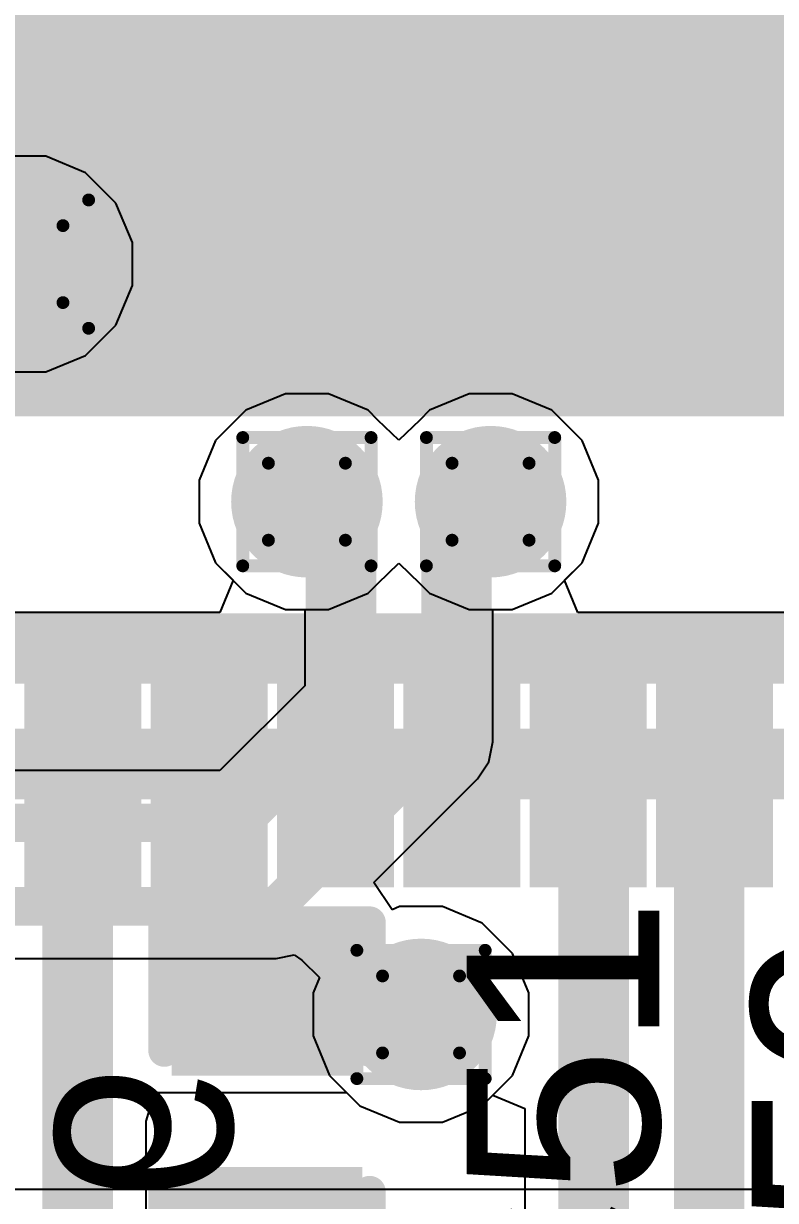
# Model space of a CAD drawing. Header units: inches. Extents: x -11 to 5433, y -4 to 5447.
# Drawn here: x 24.194 to 27.171, y 7.357 to 12.016 of the extents above; entities that cross this region are included whole.
import ezdxf

# ---------------------------------------------------------------- set-up
doc = ezdxf.new("R2010")
doc.units = ezdxf.units.IN
for name, color, linetype in [('Bottom Layer', 5, 'Continuous'), ('Bottom Overlay', 54, 'Continuous'), ('Drill Drawing', 1, 'Continuous'), ('Ground', 16, 'Continuous'), ('Power', 76, 'Continuous'), ('Top Layer', 1, 'Continuous'), ('Top Overlay', 2, 'Continuous'), ('Top Paste', 8, 'Continuous'), ('Top Solder', 216, 'Continuous'), ('Via Holes', 16, 'Continuous')]:
    doc.layers.add(name, color=color, linetype=linetype)
doc.styles.add('Arial', font='', dxfattribs={"height": 0.2})
doc.styles.get('Arial').set_extended_font_data('Arial')

# ---------------------------------------------------------------- blocks, each defined once
blk = doc.blocks.new('BL_R8812AF1_B_23')
at = {"layer": 'Bottom Overlay', "style": 'Arial', "text_generation_flag": 2}
blk.add_text('9', height=0.7, rotation=-180, dxfattribs=at).set_placement((11.5698, -2.2362))
blk = doc.blocks.new('C___0402_41')
at = {"layer": 'Top Layer'}
for points in [[(-0.6985, -0.3175), (-0.6985, 0.3175), (-0.2413, 0.3175), (-0.2413, -0.3175)], [(0.2413, -0.3175), (0.2413, 0.3175), (0.6985, 0.3175), (0.6985, -0.3175)]]:
    blk.add_hatch(color=1, dxfattribs=at).paths.add_polyline_path(points)
at = {"layer": 'Top Paste'}
for points in [[(-0.6985, -0.3175), (-0.6985, 0.3175), (-0.2413, 0.3175), (-0.2413, -0.3175)], [(0.2413, -0.3175), (0.2413, 0.3175), (0.6985, 0.3175), (0.6985, -0.3175)]]:
    blk.add_hatch(color=8, dxfattribs=at).paths.add_polyline_path(points)
at = {"layer": 'Top Solder'}
for points in [[(-0.7585, -0.3775), (-0.7585, 0.3775), (-0.1813, 0.3775), (-0.1813, -0.3775)], [(0.1813, -0.3775), (0.1813, 0.3775), (0.7585, 0.3775), (0.7585, -0.3775)]]:
    blk.add_hatch(color=216, dxfattribs=at).paths.add_polyline_path(points)
at = {"layer": 'Top Overlay'}
for points in [[(-0.7874, 0.4064, 0.127, 0.127, 0), (-0.2794, 0.4064, 0.127, 0.127, 0)], [(-0.7874, 0.4064, 0.127, 0.127, 0), (-0.7874, -0.4064, 0.127, 0.127, 0)], [(0.2794, 0.4064, 0.127, 0.127, 0), (0.7874, 0.4064, 0.127, 0.127, 0)], [(0.7874, 0.4064, 0.127, 0.127, 0), (0.7874, -0.4064, 0.127, 0.127, 0)], [(-0.7874, -0.4064, 0.127, 0.127, 0), (-0.2794, -0.4064, 0.127, 0.127, 0)], [(0.2794, -0.4064, 0.127, 0.127, 0), (0.7874, -0.4064, 0.127, 0.127, 0)]]:
    blk.add_lwpolyline(points, format="xyseb", dxfattribs=at)
for points in [[(-0.8191, 0.4064, 0.0635, 0.0635, 1), (-0.7556, 0.4064, 0.0635, 0.0635, 1)], [(-0.8191, 0.4064, 0.0635, 0.0635, 1), (-0.7556, 0.4064, 0.0635, 0.0635, 1)], [(-0.3111, 0.4064, 0.0635, 0.0635, 1), (-0.2477, 0.4064, 0.0635, 0.0635, 1)], [(0.2477, 0.4064, 0.0635, 0.0635, 1), (0.3111, 0.4064, 0.0635, 0.0635, 1)], [(0.7556, 0.4064, 0.0635, 0.0635, 1), (0.8191, 0.4064, 0.0635, 0.0635, 1)], [(0.7556, 0.4064, 0.0635, 0.0635, 1), (0.8191, 0.4064, 0.0635, 0.0635, 1)], [(-0.8191, -0.4064, 0.0635, 0.0635, 1), (-0.7556, -0.4064, 0.0635, 0.0635, 1)], [(-0.8191, -0.4064, 0.0635, 0.0635, 1), (-0.7556, -0.4064, 0.0635, 0.0635, 1)], [(-0.3111, -0.4064, 0.0635, 0.0635, 1), (-0.2477, -0.4064, 0.0635, 0.0635, 1)], [(0.2477, -0.4064, 0.0635, 0.0635, 1), (0.3111, -0.4064, 0.0635, 0.0635, 1)], [(0.7556, -0.4064, 0.0635, 0.0635, 1), (0.8191, -0.4064, 0.0635, 0.0635, 1)], [(0.7556, -0.4064, 0.0635, 0.0635, 1), (0.8191, -0.4064, 0.0635, 0.0635, 1)]]:
    blk.add_lwpolyline(points, format="xyseb", close=True, dxfattribs=at)
blk = doc.blocks.new('64_VQFN__9_9__45')
at = {"layer": 'Top Layer'}
for points in [[(-3, 3), (3, 3), (3, -3), (-3, -3)], [(-2.38, -4.005), (-2.12, -4.005), (-2.12, -4.865), (-2.38, -4.865)], [(-1.88, -4.005), (-1.62, -4.005), (-1.62, -4.865), (-1.88, -4.865)], [(-1.38, -4.005), (-1.12, -4.005), (-1.12, -4.865), (-1.38, -4.865)], [(-0.88, -4.005), (-0.62, -4.005), (-0.62, -4.865), (-0.88, -4.865)], [(-0.38, -4.005), (-0.12, -4.005), (-0.12, -4.865), (-0.38, -4.865)], [(0.12, -4.005), (0.38, -4.005), (0.38, -4.865), (0.12, -4.865)]]:
    blk.add_hatch(color=1, dxfattribs=at).paths.add_polyline_path(points)
at = {"layer": 'Top Paste'}
for points in [[(-2.38, -4.005), (-2.12, -4.005), (-2.12, -4.865), (-2.38, -4.865)], [(-1.88, -4.005), (-1.62, -4.005), (-1.62, -4.865), (-1.88, -4.865)], [(-1.38, -4.005), (-1.12, -4.005), (-1.12, -4.865), (-1.38, -4.865)], [(-0.88, -4.005), (-0.62, -4.005), (-0.62, -4.865), (-0.88, -4.865)], [(-0.38, -4.005), (-0.12, -4.005), (-0.12, -4.865), (-0.38, -4.865)], [(0.12, -4.005), (0.38, -4.005), (0.38, -4.865), (0.12, -4.865)]]:
    blk.add_hatch(color=8, dxfattribs=at).paths.add_polyline_path(points)
at = {"layer": 'Top Solder'}
for points in [[(-3.1016, 3.1016), (3.1016, 3.1016), (3.1016, -3.1016), (-3.1016, -3.1016)], [(-2.4816, -3.9034), (-2.0184, -3.9034), (-2.0184, -4.9666), (-2.4816, -4.9666)], [(-1.9816, -3.9034), (-1.5184, -3.9034), (-1.5184, -4.9666), (-1.9816, -4.9666)], [(-1.4816, -3.9034), (-1.0184, -3.9034), (-1.0184, -4.9666), (-1.4816, -4.9666)], [(-0.9816, -3.9034), (-0.5184, -3.9034), (-0.5184, -4.9666), (-0.9816, -4.9666)], [(-0.4816, -3.9034), (-0.0184, -3.9034), (-0.0184, -4.9666), (-0.4816, -4.9666)], [(0.0184, -3.9034), (0.4816, -3.9034), (0.4816, -4.9666), (0.0184, -4.9666)]]:
    blk.add_hatch(color=216, dxfattribs=at).paths.add_polyline_path(points)

msp = doc.modelspace()

# ---------------------------------------------------------------- hatches: boundary and pattern name
at = {"layer": 'Bottom Layer'}
h = msp.add_hatch(color=5, dxfattribs=at)
edge = h.paths.add_edge_path()
edge.add_arc((24.198, 11.0638), 0.3, 0, 360)
h = msp.add_hatch(color=5, dxfattribs=at)
edge = h.paths.add_edge_path()
edge.add_arc((25.3161, 10.1233), 0.3, 0, 360)
h = msp.add_hatch(color=5, dxfattribs=at)
edge = h.paths.add_edge_path()
edge.add_arc((26.0431, 10.1233), 0.3, 0, 360)
h = msp.add_hatch(color=5, dxfattribs=at)
edge = h.paths.add_edge_path()
edge.add_arc((25.7678, 8.0935), 0.3, 0, 360)
at = {"layer": 'Ground'}
h = msp.add_hatch(color=16, dxfattribs=at)
edge = h.paths.add_edge_path()
edge.add_arc((24.198, 11.0638), 0.3, 0, 360)
h = msp.add_hatch(color=16, dxfattribs=at)
edge = h.paths.add_edge_path()
edge.add_arc((25.3161, 10.1233), 0.3, 0, 360)
h = msp.add_hatch(color=16, dxfattribs=at)
edge = h.paths.add_edge_path()
edge.add_arc((26.0431, 10.1233), 0.3, 0, 360)
h = msp.add_hatch(color=16, dxfattribs=at)
edge = h.paths.add_edge_path()
edge.add_arc((25.7678, 8.0935), 0.3, 0, 360)
at = {"layer": 'Power'}
h = msp.add_hatch(color=76, dxfattribs=at)
edge = h.paths.add_edge_path()
edge.add_arc((24.198, 11.0638), 0.3, 0, 360)
h = msp.add_hatch(color=76, dxfattribs=at)
edge = h.paths.add_edge_path()
edge.add_arc((25.3161, 10.1233), 0.3, 0, 360)
h = msp.add_hatch(color=76, dxfattribs=at)
edge = h.paths.add_edge_path()
edge.add_arc((26.0431, 10.1233), 0.3, 0, 360)
h = msp.add_hatch(color=76, dxfattribs=at)
edge = h.paths.add_edge_path()
edge.add_arc((25.7678, 8.0935), 0.3, 0, 360)
at = {"layer": 'Top Layer'}
h = msp.add_hatch(color=1, dxfattribs=at)
edge = h.paths.add_edge_path()
edge.add_arc((24.198, 11.0638), 0.3, 0, 360)
h = msp.add_hatch(color=1, dxfattribs=at)
edge = h.paths.add_edge_path()
edge.add_arc((25.3161, 10.1233), 0.3, 0, 360)
h = msp.add_hatch(color=1, dxfattribs=at)
edge = h.paths.add_edge_path()
edge.add_arc((26.0431, 10.1233), 0.3, 0, 360)
h = msp.add_hatch(color=1, dxfattribs=at)
edge = h.paths.add_edge_path()
edge.add_arc((25.7678, 8.0935), 0.3, 0, 360)
at = {"layer": 'Via Holes'}
h = msp.add_hatch(color=7, dxfattribs=at)
edge = h.paths.add_edge_path()
edge.add_arc((24.198, 11.0638), 0.15, 0, 360)
h = msp.add_hatch(color=7, dxfattribs=at)
edge = h.paths.add_edge_path()
edge.add_arc((25.3161, 10.1233), 0.15, 0, 360)
h = msp.add_hatch(color=7, dxfattribs=at)
edge = h.paths.add_edge_path()
edge.add_arc((26.0431, 10.1233), 0.15, 0, 360)
h = msp.add_hatch(color=7, dxfattribs=at)
edge = h.paths.add_edge_path()
edge.add_arc((25.7678, 8.0935), 0.15, 0, 360)

# ---------------------------------------------------------------- linework, layer by layer
at = {"layer": 'Bottom Layer'}
for points in [[(23.1878, 9.5422, 0.2794, 0.2794, 0), (28.2533, 9.5422, 0.2794, 0.2794, 0)], [(22.9984, 9.085, 0.2794, 0.2794, 0), (34.252, 9.085, 0.2794, 0.2794, 0)]]:
    msp.add_lwpolyline(points, format="xyseb", dxfattribs=at)
at = {"layer": 'Drill Drawing'}
for points in [[(23.944, 11.3178, 0.0508, 0.0508, 0), (24.452, 11.3178, 0.0508, 0.0508, 0)], [(24.452, 10.8098, 0.0508, 0.0508, 0), (24.452, 11.3178, 0.0508, 0.0508, 0)], [(24.0456, 11.2162, 0.0508, 0.0508, 0), (24.3504, 11.2162, 0.0508, 0.0508, 0)], [(24.3504, 10.9114, 0.0508, 0.0508, 0), (24.3504, 11.2162, 0.0508, 0.0508, 0)], [(24.0456, 10.9114, 0.0508, 0.0508, 0), (24.3504, 10.9114, 0.0508, 0.0508, 0)], [(23.944, 10.8098, 0.0508, 0.0508, 0), (24.452, 10.8098, 0.0508, 0.0508, 0)], [(25.0621, 10.3773, 0.0508, 0.0508, 0), (25.5701, 10.3773, 0.0508, 0.0508, 0)], [(25.0621, 9.8693, 0.0508, 0.0508, 0), (25.0621, 10.3773, 0.0508, 0.0508, 0)], [(25.5701, 9.8693, 0.0508, 0.0508, 0), (25.5701, 10.3773, 0.0508, 0.0508, 0)], [(25.7891, 10.3773, 0.0508, 0.0508, 0), (26.2971, 10.3773, 0.0508, 0.0508, 0)], [(25.7891, 9.8693, 0.0508, 0.0508, 0), (25.7891, 10.3773, 0.0508, 0.0508, 0)], [(26.2971, 9.8693, 0.0508, 0.0508, 0), (26.2971, 10.3773, 0.0508, 0.0508, 0)], [(25.1637, 10.2757, 0.0508, 0.0508, 0), (25.4685, 10.2757, 0.0508, 0.0508, 0)], [(25.1637, 9.9709, 0.0508, 0.0508, 0), (25.1637, 10.2757, 0.0508, 0.0508, 0)], [(25.4685, 9.9709, 0.0508, 0.0508, 0), (25.4685, 10.2757, 0.0508, 0.0508, 0)], [(25.8907, 10.2757, 0.0508, 0.0508, 0), (26.1955, 10.2757, 0.0508, 0.0508, 0)], [(25.8907, 9.9709, 0.0508, 0.0508, 0), (25.8907, 10.2757, 0.0508, 0.0508, 0)], [(26.1955, 9.9709, 0.0508, 0.0508, 0), (26.1955, 10.2757, 0.0508, 0.0508, 0)], [(25.1637, 9.9709, 0.0508, 0.0508, 0), (25.4685, 9.9709, 0.0508, 0.0508, 0)], [(25.8907, 9.9709, 0.0508, 0.0508, 0), (26.1955, 9.9709, 0.0508, 0.0508, 0)], [(25.0621, 9.8693, 0.0508, 0.0508, 0), (25.5701, 9.8693, 0.0508, 0.0508, 0)], [(25.7891, 9.8693, 0.0508, 0.0508, 0), (26.2971, 9.8693, 0.0508, 0.0508, 0)], [(25.5138, 8.3475, 0.0508, 0.0508, 0), (26.0218, 8.3475, 0.0508, 0.0508, 0)], [(25.5138, 7.8395, 0.0508, 0.0508, 0), (25.5138, 8.3475, 0.0508, 0.0508, 0)], [(26.0218, 7.8395, 0.0508, 0.0508, 0), (26.0218, 8.3475, 0.0508, 0.0508, 0)], [(25.6154, 8.2459, 0.0508, 0.0508, 0), (25.9202, 8.2459, 0.0508, 0.0508, 0)], [(25.6154, 7.9411, 0.0508, 0.0508, 0), (25.6154, 8.2459, 0.0508, 0.0508, 0)], [(25.9202, 7.9411, 0.0508, 0.0508, 0), (25.9202, 8.2459, 0.0508, 0.0508, 0)], [(25.6154, 7.9411, 0.0508, 0.0508, 0), (25.9202, 7.9411, 0.0508, 0.0508, 0)], [(25.5138, 7.8395, 0.0508, 0.0508, 0), (26.0218, 7.8395, 0.0508, 0.0508, 0)]]:
    msp.add_lwpolyline(points, format="xyseb", dxfattribs=at)
for points in [[(24.4393, 11.3178, 0.0254, 0.0254, 1), (24.4647, 11.3178, 0.0254, 0.0254, 1)], [(24.4393, 11.3178, 0.0254, 0.0254, 1), (24.4647, 11.3178, 0.0254, 0.0254, 1)], [(24.3377, 11.2162, 0.0254, 0.0254, 1), (24.3631, 11.2162, 0.0254, 0.0254, 1)], [(24.3377, 11.2162, 0.0254, 0.0254, 1), (24.3631, 11.2162, 0.0254, 0.0254, 1)], [(24.3377, 10.9114, 0.0254, 0.0254, 1), (24.3631, 10.9114, 0.0254, 0.0254, 1)], [(24.3377, 10.9114, 0.0254, 0.0254, 1), (24.3631, 10.9114, 0.0254, 0.0254, 1)], [(24.4393, 10.8098, 0.0254, 0.0254, 1), (24.4647, 10.8098, 0.0254, 0.0254, 1)], [(24.4393, 10.8098, 0.0254, 0.0254, 1), (24.4647, 10.8098, 0.0254, 0.0254, 1)], [(25.0494, 10.3773, 0.0254, 0.0254, 1), (25.0748, 10.3773, 0.0254, 0.0254, 1)], [(25.0494, 10.3773, 0.0254, 0.0254, 1), (25.0748, 10.3773, 0.0254, 0.0254, 1)], [(25.5574, 10.3773, 0.0254, 0.0254, 1), (25.5828, 10.3773, 0.0254, 0.0254, 1)], [(25.5574, 10.3773, 0.0254, 0.0254, 1), (25.5828, 10.3773, 0.0254, 0.0254, 1)], [(25.7764, 10.3773, 0.0254, 0.0254, 1), (25.8018, 10.3773, 0.0254, 0.0254, 1)], [(25.7764, 10.3773, 0.0254, 0.0254, 1), (25.8018, 10.3773, 0.0254, 0.0254, 1)], [(26.2844, 10.3773, 0.0254, 0.0254, 1), (26.3098, 10.3773, 0.0254, 0.0254, 1)], [(26.2844, 10.3773, 0.0254, 0.0254, 1), (26.3098, 10.3773, 0.0254, 0.0254, 1)], [(25.151, 10.2757, 0.0254, 0.0254, 1), (25.1764, 10.2757, 0.0254, 0.0254, 1)], [(25.151, 10.2757, 0.0254, 0.0254, 1), (25.1764, 10.2757, 0.0254, 0.0254, 1)], [(25.4558, 10.2757, 0.0254, 0.0254, 1), (25.4812, 10.2757, 0.0254, 0.0254, 1)], [(25.4558, 10.2757, 0.0254, 0.0254, 1), (25.4812, 10.2757, 0.0254, 0.0254, 1)], [(25.878, 10.2757, 0.0254, 0.0254, 1), (25.9034, 10.2757, 0.0254, 0.0254, 1)], [(25.878, 10.2757, 0.0254, 0.0254, 1), (25.9034, 10.2757, 0.0254, 0.0254, 1)], [(26.1828, 10.2757, 0.0254, 0.0254, 1), (26.2082, 10.2757, 0.0254, 0.0254, 1)], [(26.1828, 10.2757, 0.0254, 0.0254, 1), (26.2082, 10.2757, 0.0254, 0.0254, 1)], [(25.151, 9.9709, 0.0254, 0.0254, 1), (25.1764, 9.9709, 0.0254, 0.0254, 1)], [(25.151, 9.9709, 0.0254, 0.0254, 1), (25.1764, 9.9709, 0.0254, 0.0254, 1)], [(25.4558, 9.9709, 0.0254, 0.0254, 1), (25.4812, 9.9709, 0.0254, 0.0254, 1)], [(25.4558, 9.9709, 0.0254, 0.0254, 1), (25.4812, 9.9709, 0.0254, 0.0254, 1)], [(25.878, 9.9709, 0.0254, 0.0254, 1), (25.9034, 9.9709, 0.0254, 0.0254, 1)], [(25.878, 9.9709, 0.0254, 0.0254, 1), (25.9034, 9.9709, 0.0254, 0.0254, 1)], [(26.1828, 9.9709, 0.0254, 0.0254, 1), (26.2082, 9.9709, 0.0254, 0.0254, 1)], [(26.1828, 9.9709, 0.0254, 0.0254, 1), (26.2082, 9.9709, 0.0254, 0.0254, 1)], [(25.0494, 9.8693, 0.0254, 0.0254, 1), (25.0748, 9.8693, 0.0254, 0.0254, 1)], [(25.0494, 9.8693, 0.0254, 0.0254, 1), (25.0748, 9.8693, 0.0254, 0.0254, 1)], [(25.5574, 9.8693, 0.0254, 0.0254, 1), (25.5828, 9.8693, 0.0254, 0.0254, 1)], [(25.5574, 9.8693, 0.0254, 0.0254, 1), (25.5828, 9.8693, 0.0254, 0.0254, 1)], [(25.7764, 9.8693, 0.0254, 0.0254, 1), (25.8018, 9.8693, 0.0254, 0.0254, 1)], [(25.7764, 9.8693, 0.0254, 0.0254, 1), (25.8018, 9.8693, 0.0254, 0.0254, 1)], [(26.2844, 9.8693, 0.0254, 0.0254, 1), (26.3098, 9.8693, 0.0254, 0.0254, 1)], [(26.2844, 9.8693, 0.0254, 0.0254, 1), (26.3098, 9.8693, 0.0254, 0.0254, 1)], [(25.5011, 8.3475, 0.0254, 0.0254, 1), (25.5265, 8.3475, 0.0254, 0.0254, 1)], [(25.5011, 8.3475, 0.0254, 0.0254, 1), (25.5265, 8.3475, 0.0254, 0.0254, 1)], [(26.0091, 8.3475, 0.0254, 0.0254, 1), (26.0345, 8.3475, 0.0254, 0.0254, 1)], [(26.0091, 8.3475, 0.0254, 0.0254, 1), (26.0345, 8.3475, 0.0254, 0.0254, 1)], [(25.6027, 8.2459, 0.0254, 0.0254, 1), (25.6281, 8.2459, 0.0254, 0.0254, 1)], [(25.6027, 8.2459, 0.0254, 0.0254, 1), (25.6281, 8.2459, 0.0254, 0.0254, 1)], [(25.9075, 8.2459, 0.0254, 0.0254, 1), (25.9329, 8.2459, 0.0254, 0.0254, 1)], [(25.9075, 8.2459, 0.0254, 0.0254, 1), (25.9329, 8.2459, 0.0254, 0.0254, 1)], [(25.6027, 7.9411, 0.0254, 0.0254, 1), (25.6281, 7.9411, 0.0254, 0.0254, 1)], [(25.6027, 7.9411, 0.0254, 0.0254, 1), (25.6281, 7.9411, 0.0254, 0.0254, 1)], [(25.9075, 7.9411, 0.0254, 0.0254, 1), (25.9329, 7.9411, 0.0254, 0.0254, 1)], [(25.9075, 7.9411, 0.0254, 0.0254, 1), (25.9329, 7.9411, 0.0254, 0.0254, 1)], [(25.5011, 7.8395, 0.0254, 0.0254, 1), (25.5265, 7.8395, 0.0254, 0.0254, 1)], [(25.5011, 7.8395, 0.0254, 0.0254, 1), (25.5265, 7.8395, 0.0254, 0.0254, 1)], [(26.0091, 7.8395, 0.0254, 0.0254, 1), (26.0345, 7.8395, 0.0254, 0.0254, 1)], [(26.0091, 7.8395, 0.0254, 0.0254, 1), (26.0345, 7.8395, 0.0254, 0.0254, 1)]]:
    msp.add_lwpolyline(points, format="xyseb", close=True, dxfattribs=at)
at = {"layer": 'Ground'}
for p, q in [((25.2312, 10.5503), (25.0743, 10.4853)), ((25.4011, 10.5503), (25.2312, 10.5503)), ((25.558, 10.4853), (25.4011, 10.5503)), ((25.9582, 10.5503), (25.8013, 10.4853)), ((26.1281, 10.5503), (25.9582, 10.5503)), ((26.285, 10.4853), (26.1281, 10.5503)), ((25.0743, 10.4853), (24.9541, 10.3652)), ((25.5967, 10.4466), (25.558, 10.4853)), ((25.8013, 10.4853), (25.7626, 10.4466)), ((26.4051, 10.3652), (26.285, 10.4853)), ((25.6796, 10.3666), (25.5967, 10.4466)), ((25.7626, 10.4466), (25.6796, 10.3666)), ((24.9541, 10.3652), (24.8891, 10.2082)), ((26.4701, 10.2082), (26.4051, 10.3652)), ((24.8891, 10.2082), (24.8891, 10.0384)), ((26.4701, 10.0384), (26.4701, 10.2082)), ((24.8891, 10.0384), (24.9541, 9.8814)), ((26.4051, 9.8814), (26.4701, 10.0384)), ((24.9541, 9.8814), (25.0743, 9.7613)), ((26.285, 9.7613), (26.4051, 9.8814)), ((25.0743, 9.7613), (25.2312, 9.6963)), ((26.1281, 9.6963), (26.285, 9.7613)), ((25.2312, 9.6963), (25.3074, 9.6963)), ((25.3074, 9.6963), (25.3074, 9.3949)), ((26.0519, 9.1723), (26.0519, 9.6963)), ((26.0519, 9.6963), (26.1281, 9.6963)), ((25.3074, 9.3949), (24.9715, 9.0591)), ((26.0361, 9.093), (26.0519, 9.1723)), ((26.0519, 9.1723), (26.0519, 9.1723)), ((25.9912, 9.0258), (26.0361, 9.093)), ((24.9715, 9.0591), (24.0369, 9.0591)), ((25.5812, 8.6158), (25.9912, 9.0258)), ((25.6531, 8.5081), (25.5812, 8.6158)), ((25.6829, 8.5205), (25.6531, 8.5081)), ((25.8528, 8.5205), (25.6829, 8.5205)), ((26.0097, 8.4554), (25.8528, 8.5205)), ((26.1298, 8.3353), (26.0097, 8.4554)), ((23.8143, 8.3145), (25.1941, 8.3145)), ((25.1941, 8.3145), (25.2657, 8.3288)), ((25.1941, 8.3145), (25.1941, 8.3145)), ((25.2657, 8.3288), (25.2964, 8.3077)), ((25.2964, 8.3077), (25.3662, 8.2395)), ((26.1948, 8.1784), (26.1298, 8.3353)), ((25.3662, 8.2395), (25.3408, 8.1784)), ((25.3408, 8.1784), (25.3408, 8.0085)), ((26.1948, 8.0085), (26.1948, 8.1784)), ((25.3408, 8.0085), (25.4058, 7.8516)), ((26.1298, 7.8516), (26.1948, 8.0085)), ((25.4058, 7.8516), (25.526, 7.7315)), ((26.0097, 7.7315), (26.1298, 7.8516)), ((25.526, 7.7315), (25.6829, 7.6665)), ((25.8528, 7.6665), (26.0097, 7.7315)), ((25.6829, 7.6665), (25.8528, 7.6665))]:
    msp.add_line(p, q, dxfattribs=at)
for points in [[(25.3161, 10.1233, 0.1524, 0.1524, 0), (25.5145, 9.9249, 0.1524, 0.1524, 0)], [(25.8447, 9.9249, 0.1524, 0.1524, 0), (26.0431, 10.1233, 0.1524, 0.1524, 0)], [(25.5145, 9.3091, 0.1524, 0.1524, 0), (25.5145, 9.9249, 0.1524, 0.1524, 0)], [(25.8447, 9.1723, 0.1524, 0.1524, 0), (25.8447, 9.9249, 0.1524, 0.1524, 0)], [(25.0573, 8.8519, 0.1524, 0.1524, 0), (25.5145, 9.3091, 0.1524, 0.1524, 0)], [(25.1941, 8.5217, 0.1524, 0.1524, 0), (25.8447, 9.1723, 0.1524, 0.1524, 0)], [(23.951, 8.8519, 0.1524, 0.1524, 0), (25.0573, 8.8519, 0.1524, 0.1524, 0)], [(23.8143, 8.5217, 0.1524, 0.1524, 0), (25.1941, 8.5217, 0.1524, 0.1524, 0)]]:
    msp.add_lwpolyline(points, format="xyseb", dxfattribs=at)
for points in [[(25.278, 10.1233, 0.0762, 0.0762, 1), (25.3542, 10.1233, 0.0762, 0.0762, 1)], [(26.005, 10.1233, 0.0762, 0.0762, 1), (26.0812, 10.1233, 0.0762, 0.0762, 1)], [(25.4764, 9.9249, 0.0762, 0.0762, 1), (25.5526, 9.9249, 0.0762, 0.0762, 1)], [(25.4764, 9.9249, 0.0762, 0.0762, 1), (25.5526, 9.9249, 0.0762, 0.0762, 1)], [(25.8066, 9.9249, 0.0762, 0.0762, 1), (25.8828, 9.9249, 0.0762, 0.0762, 1)], [(25.8066, 9.9249, 0.0762, 0.0762, 1), (25.8828, 9.9249, 0.0762, 0.0762, 1)], [(25.4764, 9.3091, 0.0762, 0.0762, 1), (25.5526, 9.3091, 0.0762, 0.0762, 1)], [(25.4764, 9.3091, 0.0762, 0.0762, 1), (25.5526, 9.3091, 0.0762, 0.0762, 1)], [(25.8066, 9.1723, 0.0762, 0.0762, 1), (25.8828, 9.1723, 0.0762, 0.0762, 1)], [(25.8066, 9.1723, 0.0762, 0.0762, 1), (25.8828, 9.1723, 0.0762, 0.0762, 1)], [(25.0192, 8.8519, 0.0762, 0.0762, 1), (25.0954, 8.8519, 0.0762, 0.0762, 1)], [(25.0192, 8.8519, 0.0762, 0.0762, 1), (25.0954, 8.8519, 0.0762, 0.0762, 1)], [(25.156, 8.5217, 0.0762, 0.0762, 1), (25.2322, 8.5217, 0.0762, 0.0762, 1)], [(25.156, 8.5217, 0.0762, 0.0762, 1), (25.2322, 8.5217, 0.0762, 0.0762, 1)]]:
    msp.add_lwpolyline(points, format="xyseb", close=True, dxfattribs=at)
at = {"layer": 'Power'}
for p, q in [((24.283, 11.4908), (24.1131, 11.4908)), ((24.4399, 11.4257), (24.283, 11.4908)), ((24.56, 11.3056), (24.4399, 11.4257)), ((24.625, 11.1487), (24.56, 11.3056)), ((24.625, 10.9788), (24.625, 11.1487)), ((24.56, 10.8219), (24.625, 10.9788)), ((24.4399, 10.7018), (24.56, 10.8219)), ((24.283, 10.6368), (24.4399, 10.7018)), ((24.1131, 10.6368), (24.283, 10.6368)), ((25.2312, 10.5503), (25.0743, 10.4853)), ((25.4011, 10.5503), (25.2312, 10.5503)), ((25.558, 10.4853), (25.4011, 10.5503)), ((25.9582, 10.5503), (25.8013, 10.4853)), ((26.1281, 10.5503), (25.9582, 10.5503)), ((26.285, 10.4853), (26.1281, 10.5503)), ((25.0743, 10.4853), (24.9541, 10.3652)), ((25.5967, 10.4466), (25.558, 10.4853)), ((25.8013, 10.4853), (25.7626, 10.4466)), ((26.4051, 10.3652), (26.285, 10.4853)), ((25.6796, 10.3666), (25.5967, 10.4466)), ((25.7626, 10.4466), (25.6796, 10.3666)), ((24.9541, 10.3652), (24.8891, 10.2082)), ((26.4701, 10.2082), (26.4051, 10.3652)), ((24.8891, 10.2082), (24.8891, 10.0384)), ((26.4701, 10.0384), (26.4701, 10.2082)), ((24.8891, 10.0384), (24.9541, 9.8814)), ((26.4051, 9.8814), (26.4701, 10.0384)), ((24.9541, 9.8814), (25.0743, 9.7613)), ((25.5967, 9.8), (25.6796, 9.88)), ((25.6796, 9.88), (25.7626, 9.8)), ((26.285, 9.7613), (26.4051, 9.8814)), ((25.558, 9.7613), (25.5967, 9.8)), ((25.7626, 9.8), (25.8013, 9.7613)), ((25.0743, 9.7613), (25.2312, 9.6963)), ((25.4011, 9.6963), (25.558, 9.7613)), ((25.8013, 9.7613), (25.9582, 9.6963)), ((26.1281, 9.6963), (26.285, 9.7613)), ((25.2312, 9.6963), (25.4011, 9.6963)), ((25.9582, 9.6963), (26.1281, 9.6963)), ((30.6846, 7.401), (22.2079, 7.401))]:
    msp.add_line(p, q, dxfattribs=at)
at = {"layer": 'Top Layer'}
for p, q in [((25.2312, 10.5503), (25.0743, 10.4853)), ((25.4011, 10.5503), (25.2312, 10.5503)), ((25.558, 10.4853), (25.4011, 10.5503)), ((25.9582, 10.5503), (25.8013, 10.4853)), ((26.1281, 10.5503), (25.9582, 10.5503)), ((26.285, 10.4853), (26.1281, 10.5503)), ((25.0743, 10.4853), (24.9541, 10.3652)), ((25.5967, 10.4466), (25.558, 10.4853)), ((25.8013, 10.4853), (25.7626, 10.4466)), ((26.4051, 10.3652), (26.285, 10.4853)), ((25.6796, 10.3666), (25.5967, 10.4466)), ((25.7626, 10.4466), (25.6796, 10.3666)), ((24.9541, 10.3652), (24.8891, 10.2082)), ((26.4701, 10.2082), (26.4051, 10.3652)), ((24.8891, 10.2082), (24.8891, 10.0384)), ((26.4701, 10.0384), (26.4701, 10.2082)), ((24.8891, 10.0384), (24.9541, 9.8814)), ((26.4051, 9.8814), (26.4701, 10.0384)), ((24.9541, 9.8814), (25.0235, 9.8121)), ((26.3358, 9.8121), (26.4051, 9.8814)), ((25.0235, 9.8121), (24.9709, 9.6851)), ((26.3884, 9.6851), (26.3358, 9.8121)), ((24.9709, 9.6851), (22.8016, 9.6851)), ((30.5576, 9.6851), (26.3884, 9.6851)), ((24.6802, 7.6715), (24.7137, 7.7846)), ((24.7137, 7.7846), (25.4729, 7.7846)), ((25.4729, 7.7846), (25.526, 7.7315)), ((26.0097, 7.7315), (26.0521, 7.7739)), ((26.0521, 7.7739), (26.1791, 7.7213)), ((25.526, 7.7315), (25.6829, 7.6665)), ((25.8528, 7.6665), (26.0097, 7.7315)), ((26.1791, 7.7213), (26.1791, 6.3933)), ((24.6802, 7.1759), (24.6802, 7.6715)), ((25.6829, 7.6665), (25.8528, 7.6665))]:
    msp.add_line(p, q, dxfattribs=at)
for points in [[(25.3161, 10.1233, 0.2794, 0.2794, 0), (25.451, 9.9884, 0.2794, 0.2794, 0)], [(25.9082, 9.9884, 0.2794, 0.2794, 0), (26.0431, 10.1233, 0.2794, 0.2794, 0)], [(25.451, 9.1495, 0.2794, 0.2794, 0), (25.451, 9.9884, 0.2794, 0.2794, 0)], [(25.9082, 9.1495, 0.2794, 0.2794, 0), (25.9082, 9.9884, 0.2794, 0.2794, 0)], [(25.4296, 9.1281, 0.2794, 0.2794, 0), (25.451, 9.1495, 0.2794, 0.2794, 0)], [(25.9082, 9.1495, 0.2794, 0.2794, 0), (25.9296, 9.1281, 0.2794, 0.2794, 0)], [(24.4082, 9.1067, 0.2794, 0.2794, 0), (24.4296, 9.1281, 0.2794, 0.2794, 0)], [(24.4082, 7.1759, 0.2794, 0.2794, 0), (24.4082, 9.1067, 0.2794, 0.2794, 0)], [(26.4296, 9.1281, 0.2794, 0.2794, 0), (26.451, 9.1067, 0.2794, 0.2794, 0)], [(26.451, 6.3653, 0.2794, 0.2794, 0), (26.451, 9.1067, 0.2794, 0.2794, 0)], [(26.9082, 9.1067, 0.2794, 0.2794, 0), (26.9296, 9.1281, 0.2794, 0.2794, 0)], [(26.9082, 6.5477, 0.2794, 0.2794, 0), (26.9082, 9.1067, 0.2794, 0.2794, 0)], [(24.9296, 8.1402, 0.1778, 0.1778, 0), (24.9296, 9.1281, 0.1778, 0.1778, 0)], [(25.1582, 8.1402, 0.2032, 0.2032, 0), (25.1816, 8.1168, 0.2032, 0.2032, 0)], [(25.1816, 8.1168, 0.2032, 0.2032, 0), (25.7445, 8.1168, 0.2032, 0.2032, 0)], [(25.7445, 8.1168, 0.2032, 0.2032, 0), (25.7678, 8.0935, 0.2032, 0.2032, 0)]]:
    msp.add_lwpolyline(points, format="xyseb", dxfattribs=at)
for points in [[(25.2463, 10.1233, 0.1397, 0.1397, 1), (25.386, 10.1233, 0.1397, 0.1397, 1)], [(25.9733, 10.1233, 0.1397, 0.1397, 1), (26.113, 10.1233, 0.1397, 0.1397, 1)], [(25.3812, 9.9884, 0.1397, 0.1397, 1), (25.5209, 9.9884, 0.1397, 0.1397, 1)], [(25.3812, 9.9884, 0.1397, 0.1397, 1), (25.5209, 9.9884, 0.1397, 0.1397, 1)], [(25.8384, 9.9884, 0.1397, 0.1397, 1), (25.9781, 9.9884, 0.1397, 0.1397, 1)], [(25.8384, 9.9884, 0.1397, 0.1397, 1), (25.9781, 9.9884, 0.1397, 0.1397, 1)], [(25.3812, 9.1495, 0.1397, 0.1397, 1), (25.5209, 9.1495, 0.1397, 0.1397, 1)], [(25.3812, 9.1495, 0.1397, 0.1397, 1), (25.5209, 9.1495, 0.1397, 0.1397, 1)], [(25.8384, 9.1495, 0.1397, 0.1397, 1), (25.9781, 9.1495, 0.1397, 0.1397, 1)], [(25.8384, 9.1495, 0.1397, 0.1397, 1), (25.9781, 9.1495, 0.1397, 0.1397, 1)], [(24.3384, 9.1067, 0.1397, 0.1397, 1), (24.4781, 9.1067, 0.1397, 0.1397, 1)], [(24.3384, 9.1067, 0.1397, 0.1397, 1), (24.4781, 9.1067, 0.1397, 0.1397, 1)], [(24.3598, 9.1281, 0.1397, 0.1397, 1), (24.4995, 9.1281, 0.1397, 0.1397, 1)], [(25.3598, 9.1281, 0.1397, 0.1397, 1), (25.4995, 9.1281, 0.1397, 0.1397, 1)], [(25.8598, 9.1281, 0.1397, 0.1397, 1), (25.9995, 9.1281, 0.1397, 0.1397, 1)], [(26.3598, 9.1281, 0.1397, 0.1397, 1), (26.4995, 9.1281, 0.1397, 0.1397, 1)], [(26.3812, 9.1067, 0.1397, 0.1397, 1), (26.5209, 9.1067, 0.1397, 0.1397, 1)], [(26.3812, 9.1067, 0.1397, 0.1397, 1), (26.5209, 9.1067, 0.1397, 0.1397, 1)], [(26.8384, 9.1067, 0.1397, 0.1397, 1), (26.9781, 9.1067, 0.1397, 0.1397, 1)], [(26.8384, 9.1067, 0.1397, 0.1397, 1), (26.9781, 9.1067, 0.1397, 0.1397, 1)], [(26.8598, 9.1281, 0.1397, 0.1397, 1), (26.9995, 9.1281, 0.1397, 0.1397, 1)], [(24.8852, 9.1281, 0.0889, 0.0889, 1), (24.9741, 9.1281, 0.0889, 0.0889, 1)], [(24.8852, 8.1402, 0.0889, 0.0889, 1), (24.9741, 8.1402, 0.0889, 0.0889, 1)], [(25.1074, 8.1402, 0.1016, 0.1016, 1), (25.209, 8.1402, 0.1016, 0.1016, 1)], [(25.1308, 8.1168, 0.1016, 0.1016, 1), (25.2324, 8.1168, 0.1016, 0.1016, 1)], [(25.1308, 8.1168, 0.1016, 0.1016, 1), (25.2324, 8.1168, 0.1016, 0.1016, 1)], [(25.6937, 8.1168, 0.1016, 0.1016, 1), (25.7953, 8.1168, 0.1016, 0.1016, 1)], [(25.6937, 8.1168, 0.1016, 0.1016, 1), (25.7953, 8.1168, 0.1016, 0.1016, 1)], [(25.717, 8.0935, 0.1016, 0.1016, 1), (25.8186, 8.0935, 0.1016, 0.1016, 1)]]:
    msp.add_lwpolyline(points, format="xyseb", close=True, dxfattribs=at)

# ---------------------------------------------------------------- block references
for name, p, rotation in [('BL_R8812AF1_B_23', (27.2565, 19.4659), 270), ('C___0402_41', (25.1582, 7.6703), 90)]:
    msp.add_blockref(name, p, dxfattribs=dict(rotation=rotation))
msp.add_blockref('64_VQFN__9_9__45', (26.6796, 13.5631))

# ---------------------------------------------------------------- texts
at = {"layer": 'Top Overlay', "style": 'Arial'}
for s, p in [('C51', (26.7107, 6.6043)), ('C50', (27.8383, 6.4773))]:
    msp.add_text(s, height=0.762, rotation=90, dxfattribs=at).set_placement(p)

doc.saveas('drawing.dxf')
